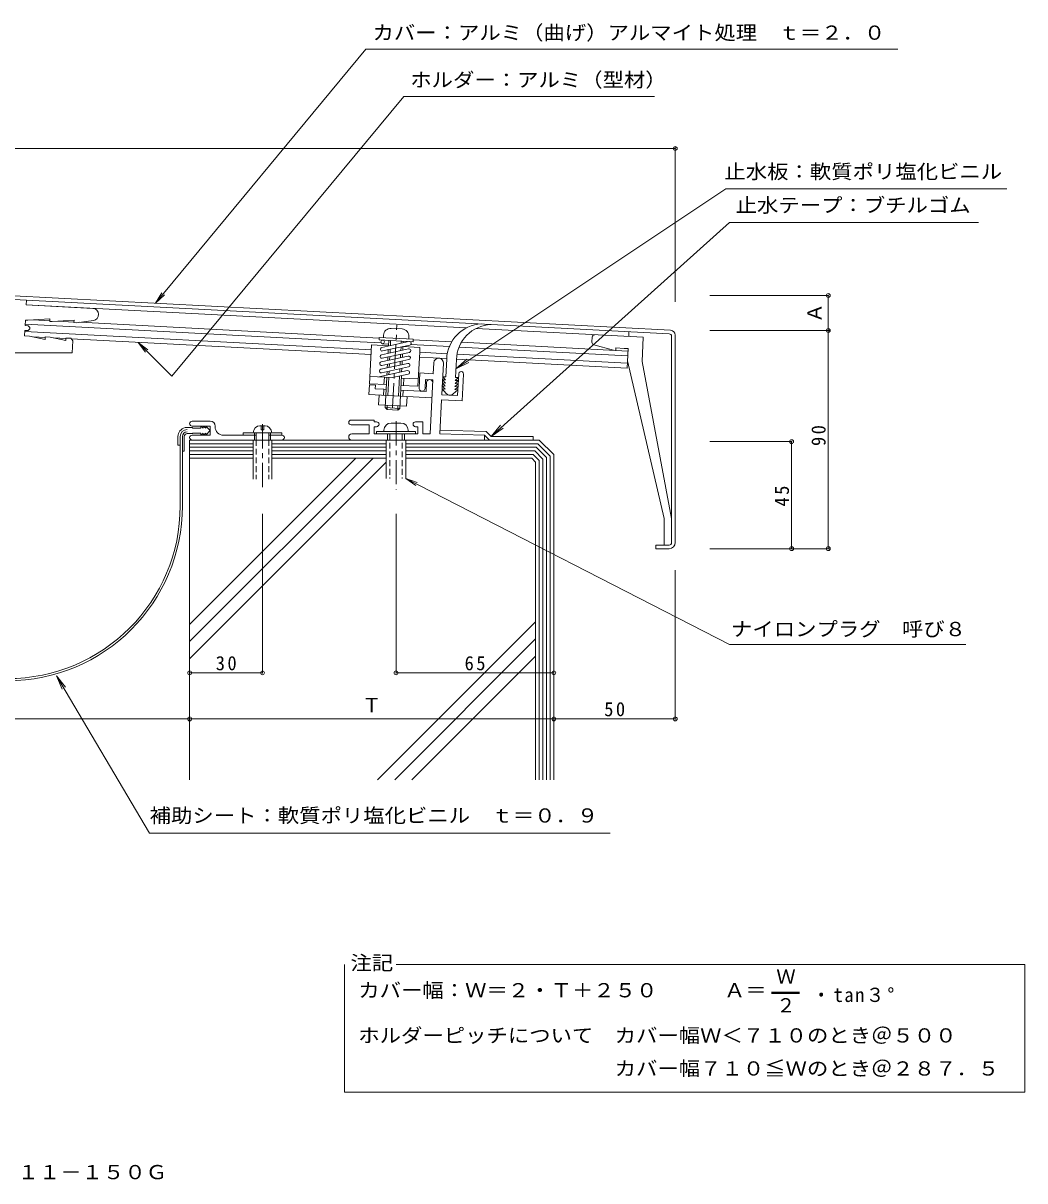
# Model space of a CAD drawing. Units: millimetres, scale not verified. Extents: x -332 to 363, y -270 to 207.
# Drawn here: x -49.3 to 363.3, y -269.5 to 207.4 of the extents above; entities that cross this region are included whole.
import ezdxf
from ezdxf.enums import TextEntityAlignment as Align

# ---------------------------------------------------------------- set-up
doc = ezdxf.new("R2010")
doc.units = ezdxf.units.MM
doc.header["$LTSCALE"] = 2
doc.header["$PDMODE"] = 32
doc.header["$PDSIZE"] = 1.6
doc.linetypes.add('CHAIN1', pattern=[8, 5, -1, 1, -1])
doc.linetypes.add('DASHED1', pattern=[1.8, 1.2, -0.6])
for name, color, linetype, lineweight in [('D-0', 3, 'Continuous', 9), ('D-1', 2, 'Continuous', 9), ('D-2', 4, 'Continuous', 9), ('D-3', 6, 'Continuous', 5), ('D-4', 7, 'Continuous', 9), ('D-5', 7, 'Continuous', 9)]:
    doc.layers.add(name, color=color, linetype=linetype, lineweight=lineweight)
doc.layers.add('F-5_F-5ﾚｲﾔ', color=2, linetype='Continuous')
doc.styles.add('ＭＳ ゴシック', font='')
doc.styles.get('ＭＳ ゴシック').set_extended_font_data('MS Gothic')

msp = doc.modelspace()

# ---------------------------------------------------------------- linework, layer by layer
at = {"layer": 'D-0'}
for p, q in [((217.384, 80.886), (-55.721, 95.198)), ((216.831, 79.412), (-55.721, 93.697)), ((217.779, -6.615), (217.779, 78.414)), ((219.279, -6.615), (219.279, 78.888)), ((211.279, -7.615), (211.279, -9.115)), ((216.779, -7.615), (211.279, -7.615)), ((216.779, -9.115), (211.279, -9.115))]:
    msp.add_line(p, q, dxfattribs=at)
for centre, radius, start, end in [((216.779, 78.414), 1, 0, 86.99922), ((217.279, 78.888), 2, 0, 86.99953), ((216.779, -6.615), 1, 270, 0), ((216.779, -6.615), 2.5, 270, 0)]:
    msp.add_arc(centre, radius, start, end, dxfattribs=at)
at = {"layer": 'D-1'}
for p, q in [((-47.93, 93.277), (-55.826, 93.691)), ((-47.93, 93.277), (-48.035, 91.291)), ((-48.035, 91.291), (-20.572, 89.851)), ((133.216, 81.803), (-48.034, 91.302)), ((-48.362, 85.049), (-48.479, 82.802)), ((-47.188, 82.735), (-48.479, 82.802)), ((83.639, 76.39), (-48.453, 83.313)), ((-46.55, 81.407), (-47.293, 80.738)), ((-46.519, 81.992), (-47.188, 82.735)), ((-46.55, 81.407), (-46.519, 81.992)), ((-38.362, 84.787), (-45.003, 85.135)), ((-38.323, 85.525), (-38.375, 84.526)), ((-37.376, 84.474), (-38.375, 84.526)), ((-28.337, 85.001), (-37.376, 84.474)), ((-28.375, 84.263), (-35.016, 84.611)), ((-28.337, 85.001), (-28.389, 84.002)), ((-27.39, 83.95), (-28.389, 84.002)), ((-27.39, 83.95), (-20.376, 84.876)), ((81.649, 78.497), (-25.972, 84.137)), ((106.777, 81.394), (102.284, 81.629)), ((137.232, 81.592), (206.12, 77.982)), ((-48.584, 80.805), (-48.702, 78.558)), ((-46.704, 78.454), (-48.702, 78.558)), ((81.465, 73.5), (-48.609, 80.317)), ((-47.293, 80.738), (-48.584, 80.805)), ((-40.226, 77.875), (-45.165, 78.133)), ((-38.216, 78.009), (-40.213, 78.113)), ((-31.737, 77.43), (-36.676, 77.689)), ((81.178, 71.512), (-29.501, 77.313)), ((-28.781, 76.513), (-29.043, 71.52)), ((97.343, 77.675), (81.649, 78.497)), ((98.16, 75.629), (83.713, 76.386)), ((97.301, 76.884), (97.353, 77.882)), ((111.282, 76.151), (97.301, 76.884)), ((111.334, 77.15), (97.353, 77.882)), ((99.131, 78.791), (99.078, 77.792)), ((101.157, 74.467), (101.273, 76.675)), ((101.963, 74.554), (102.072, 76.634)), ((106.42, 75.522), (106.466, 76.403)), ((107.23, 75.698), (107.265, 76.362)), ((109.616, 78.241), (109.564, 77.243)), ((111.282, 76.151), (111.334, 77.15)), ((127.22, 76.109), (111.323, 76.942)), ((185.098, 78.103), (184.983, 75.908)), ((200.129, 78.296), (200.232, 80.282)), ((206.12, 77.982), (205.598, 68.016)), ((94.085, 72.838), (81.387, 73.504)), ((94.167, 74.833), (93.33, 58.855)), ((101.157, 74.467), (94.167, 74.833)), ((109.445, 73.218), (98.303, 70.797)), ((109.602, 76.214), (98.46, 73.793)), ((109.764, 71.752), (98.622, 69.332)), ((98.733, 75.303), (101.194, 75.174)), ((109.921, 74.748), (98.779, 72.328)), ((100.996, 71.382), (101.071, 72.826)), ((101.806, 71.558), (101.882, 73.002)), ((106.263, 72.526), (106.338, 73.97)), ((107.073, 72.702), (107.149, 74.153)), ((114.139, 73.787), (107.149, 74.153)), ((126.254, 74.157), (110.33, 74.991)), ((114.035, 71.793), (113.302, 57.808)), ((114.139, 73.787), (114.035, 71.793)), ((125.391, 71.198), (114.035, 71.793)), ((199.71, 70.307), (130.249, 73.948)), ((199.815, 72.304), (131.214, 75.9)), ((185.714, 74.893), (193.915, 72.614)), ((194.821, 72.566), (194.874, 73.585)), ((199.448, 65.314), (199.868, 73.324)), ((-82.608, 71.52), (-29.043, 71.52)), ((81.283, 71.507), (81.178, 71.512)), ((93.98, 70.841), (81.283, 71.507)), ((109.131, 67.226), (97.989, 64.806)), ((109.288, 70.222), (98.146, 67.802)), ((109.606, 68.756), (98.465, 66.336)), ((100.682, 65.391), (100.757, 66.834)), ((100.839, 68.386), (100.914, 69.83)), ((101.492, 65.567), (101.568, 67.01)), ((101.649, 68.562), (101.725, 70.006)), ((105.949, 66.535), (106.024, 67.978)), ((106.106, 69.531), (106.181, 70.974)), ((106.759, 66.711), (106.835, 68.154)), ((106.916, 69.706), (106.992, 71.15)), ((125.163, 69.207), (113.931, 69.796)), ((119.582, 62.987), (119.818, 67.484)), ((123.132, 54.292), (123.812, 67.274)), ((199.448, 65.314), (129.157, 68.998)), ((199.553, 67.311), (129.386, 70.988)), ((199.606, 68.33), (214.779, 3.301)), ((205.598, 68.016), (217.779, 3.301)), ((108.974, 64.23), (97.14, 61.66)), ((109.45, 65.76), (98.308, 63.34)), ((100.525, 62.395), (100.6, 63.838)), ((101.335, 62.571), (101.411, 64.014)), ((109.293, 62.764), (102.834, 61.361)), ((105.792, 63.539), (105.867, 64.982)), ((105.815, 48.688), (106.521, 62.162)), ((106.602, 63.715), (106.678, 65.158)), ((113.762, 57.033), (114.089, 63.275)), ((119.582, 62.987), (114.089, 63.275)), ((129.621, 53.952), (130.092, 62.94)), ((131.509, 51.772), (132.089, 62.835)), ((93.303, 58.356), (93.094, 54.361)), ((95.8, 58.225), (93.303, 58.356)), ((100.32, 58.489), (93.33, 58.855)), ((102.834, 61.361), (93.486, 61.851)), ((95.8, 58.225), (95.721, 56.727)), ((99.321, 58.541), (99.478, 61.537)), ((99.823, 49.002), (100.477, 61.485)), ((100.883, 53.953), (101.276, 61.443)), ((105.277, 53.723), (105.71, 61.986)), ((113.302, 57.808), (106.312, 58.175)), ((113.459, 60.804), (106.469, 61.171)), ((107.31, 58.122), (107.468, 61.118)), ((116.259, 56.902), (116.455, 60.647)), ((119.451, 60.49), (116.455, 60.647)), ((116.692, 55.628), (116.889, 59.373)), ((119.451, 60.49), (118.28, 38.152)), ((123.422, 59.872), (123.13, 54.292)), ((106.16, 53.677), (93.094, 54.361)), ((99.216, 56.544), (95.721, 56.727)), ((97.338, 54.139), (97.129, 50.145)), ((99.086, 54.047), (99.217, 56.544)), ((100.215, 56.492), (99.216, 56.544)), ((119.058, 53), (106.16, 53.677)), ((114.188, 55.759), (106.207, 56.178)), ((107.075, 53.629), (107.206, 56.125)), ((108.822, 53.537), (108.613, 49.543)), ((116.692, 55.628), (114.196, 55.759)), ((129.621, 53.952), (123.13, 54.292)), ((108.613, 49.543), (97.129, 50.145)), ((100.58, 48.161), (99.823, 49.002)), ((105.815, 48.688), (99.823, 49.002)), ((100.674, 49.959), (100.58, 48.161)), ((104.974, 47.931), (100.58, 48.161)), ((105.068, 49.728), (104.974, 47.931)), ((104.974, 47.931), (105.815, 48.688)), ((123.023, 52.217), (122.286, 38.152)), ((131.509, 51.772), (123.023, 52.217)), ((27.779, 43.401), (20.279, 43.401)), ((95.279, 43.901), (85.779, 43.901)), ((95.279, 43.901), (95.279, 43.151)), ((95.279, 43.151), (96.279, 43.151)), ((27.779, 41.401), (20.279, 41.401)), ((27.779, 41.401), (27.779, 37.651)), ((29.779, 41.151), (29.779, 41.401)), ((41.279, 38.651), (41.279, 37.651)), ((57.279, 38.651), (41.279, 38.651)), ((53.079, 38.651), (45.479, 38.651)), ((46.029, 38.651), (46.029, 37.651)), ((46.029, 38.651), (46.029, 37.651)), ((46.729, 35.651), (46.729, 38.651)), ((50.179, 41.551), (48.379, 41.551)), ((51.829, 35.651), (51.829, 38.651)), ((52.529, 38.651), (52.529, 37.651)), ((57.279, 38.651), (57.279, 37.651)), ((93.279, 41.901), (85.779, 41.901)), ((95.279, 41.151), (96.279, 41.151)), ((95.279, 41.151), (95.279, 38.152)), ((112.279, 39.151), (96.279, 39.151)), ((96.279, 39.151), (96.279, 38.152)), ((99.279, 39.651), (99.279, 39.151)), ((102.279, 42.651), (106.279, 42.651)), ((109.279, 39.651), (109.279, 39.151)), ((112.279, 41.151), (113.279, 41.151)), ((112.279, 39.151), (112.279, 38.152)), ((113.279, 41.151), (113.279, 38.152)), ((141.417, 39.135), (122.364, 39.65)), ((141.417, 39.135), (143.4, 37.151)), ((20.279, 37.651), (27.779, 37.651)), ((57.279, 35.651), (20.279, 35.651)), ((33.279, 37.651), (46.729, 37.651)), ((46.729, 37.651), (41.279, 37.651)), ((45.479, 19.558), (45.479, 35.651)), ((46.029, 37.651), (46.029, 35.651)), ((57.279, 37.651), (51.829, 37.651)), ((51.829, 37.651), (57.279, 37.651)), ((53.079, 19.558), (53.079, 35.651)), ((113.279, 38.152), (95.279, 38.152)), ((100.279, 35.651), (100.279, 19.797)), ((100.779, 38.152), (100.779, 35.651)), ((101.779, 38.152), (101.779, 35.651)), ((106.779, 38.152), (106.779, 35.651)), ((107.779, 38.152), (107.779, 35.651)), ((108.279, 35.651), (108.279, 19.797)), ((115.279, 38.152), (118.28, 38.152)), ((140.779, 37.651), (122.308, 38.152)), ((140.779, 35.651), (140.779, 37.651)), ((140.779, 37.651), (142.779, 35.651)), ((214.779, 3.301), (214.779, -7.615))]:
    msp.add_line(p, q, dxfattribs=at)
at = {"layer": 'D-1', "linetype": 'CHAIN1'}
for p, q in [((102.85, 49.022), (104.626, 82.9)), ((104.279, 43.4), (104.279, 15.217)), ((49.279, 42.199), (49.279, 15.217))]:
    msp.add_line(p, q, dxfattribs=at)
at = {"layer": 'D-1', "linetype": 'DASHED1'}
for p, q in [((48.783, 41.067), (48.783, 39.917)), ((48.783, 39.917), (49.774, 39.917)), ((49.774, 41.067), (49.774, 39.917)), ((46.729, 35.651), (46.729, 19.558)), ((51.829, 35.651), (51.829, 19.558)), ((101.779, 38.152), (101.779, 19.797)), ((106.779, 38.152), (106.779, 19.797))]:
    msp.add_line(p, q, dxfattribs=at)
at = {"layer": 'D-1'}
for points in [[(-38.323, 85.525), (-47.363, 84.997), (-48.362, 85.049)], [(-40.213, 78.113), (-40.266, 77.115), (-46.704, 78.454)], [(-31.725, 77.669), (-31.777, 76.67), (-38.216, 78.009)], [(-28.781, 76.513), (-29.727, 77.564), (-31.725, 77.669)], [(199.868, 73.324), (198.211, 73.41), (194.874, 73.585)], [(112.279, 43.151), (115.279, 43.151), (115.279, 38.152)], [(52.529, 38.651), (52.529, 37.651), (52.529, 35.651)], [(93.279, 41.901), (93.279, 38.152), (86.029, 38.152)], [(160.779, 35.651), (160.779, 37.151), (143.4, 37.151)]]:
    msp.add_lwpolyline(points, dxfattribs=at)
msp.add_circle((98.776, 76.056), 0.75, dxfattribs=at)
for centre, radius, start, end in [((-20.703, 87.355), 2.5, 277.52177, 86.99968), ((102.127, 78.634), 3, 87.00079, 177.00079), ((106.62, 78.398), 3, 357.00079, 87.00079), ((186.097, 78.051), 1, 87.00079, 177.00082), ((98.619, 73.061), 0.75, 102.26765, 282.24306), ((109.605, 72.485), 0.75, 282.26767, 102.24306), ((109.761, 75.481), 0.75, 282.26526, 102.24547), ((185.981, 75.856), 1, 176.9994, 254.47156), ((98.305, 67.069), 0.75, 102.25417, 282.25417), ((98.462, 70.065), 0.75, 102.26526, 282.24547), ((109.291, 66.493), 0.75, 282.24306, 102.26767), ((109.448, 69.489), 0.75, 282.25417, 102.26526), ((121.815, 67.379), 2, 357.00079, 176.99785), ((98.148, 64.073), 0.75, 102.24545, 282.26526), ((109.134, 63.497), 0.75, 282.24547, 102.26526), ((131.09, 62.888), 1, 357.00064, 177.00064), ((118.137, 59.307), 1.25, 357.00089, 177.00089), ((115.01, 56.968), 1.25, 177.00082, 357.00089), ((20.279, 42.401), 1, 90, 270), ((27.779, 41.401), 2, 0, 90), ((85.779, 42.901), 1, 90, 270), ((96.279, 42.151), 1, 270, 90), ((112.279, 42.151), 1, 90, 270), ((33.279, 41.151), 3.5, 180, 270), ((48.379, 38.651), 2.9, 90, 180), ((50.179, 38.651), 2.9, 0, 90), ((102.279, 39.651), 3, 90, 180), ((106.279, 39.651), 3, 0, 90), ((20.279, 36.651), 1, 90, 270), ((57.279, 36.651), 1, 270, 90), ((86.029, 36.901), 1.25, 90, 270)]:
    msp.add_arc(centre, radius, start, end, dxfattribs=at)
at = {"layer": 'D-1', "linetype": 'DASHED1'}
for centre, start, end in [((48.283, 41.067), 0, 104.41449), ((50.275, 41.067), 75.58551, 180)]:
    msp.add_arc(centre, 0.5, start, end, dxfattribs=at)
at = {"layer": 'D-2'}
for p, q in [((124.766, 61.639), (125.151, 68.97)), ((128.761, 61.429), (129.145, 68.76)), ((123.322, 57.959), (124.57, 57.893)), ((124.505, 56.645), (123.322, 57.959)), ((123.387, 59.207), (124.635, 59.142)), ((124.57, 57.893), (123.387, 59.207)), ((123.453, 60.456), (124.701, 60.39)), ((124.635, 59.142), (123.453, 60.456)), ((123.518, 61.704), (124.766, 61.639)), ((124.701, 60.39), (123.518, 61.704)), ((128.499, 56.436), (129.813, 57.619)), ((128.565, 57.684), (129.878, 58.867)), ((129.813, 57.619), (128.565, 57.684)), ((128.63, 58.933), (129.944, 60.115)), ((129.878, 58.867), (128.63, 58.933)), ((128.696, 60.181), (130.009, 61.364)), ((129.944, 60.115), (128.696, 60.181)), ((130.009, 61.364), (128.761, 61.429)), ((124.994, 54.781), (123.256, 56.711)), ((124.505, 56.645), (123.256, 56.711)), ((127.818, 54.633), (129.748, 56.371)), ((128.499, 56.436), (129.748, 56.371)), ((20.279, 40.771), (17.394, 40.771)), ((20.279, 38.276), (18.279, 38.276)), ((23.904, 40.521), (20.529, 40.521)), ((23.904, 38.531), (20.529, 38.531)), ((23.904, 41.401), (23.904, 40.521)), ((24.904, 40.521), (23.904, 41.401)), ((23.904, 37.651), (23.904, 38.531)), ((24.904, 38.531), (23.904, 37.651)), ((24.904, 41.401), (24.904, 40.521)), ((25.904, 40.521), (24.904, 41.401)), ((24.904, 37.651), (24.904, 38.531)), ((25.904, 38.531), (24.904, 37.651)), ((25.904, 41.401), (27.779, 39.526)), ((25.904, 41.401), (25.904, 40.521)), ((27.779, 39.526), (25.904, 37.651)), ((25.904, 37.651), (25.904, 38.531)), ((14.48, 37.076), (14.48, 33.556)), ((15.379, 33.556), (14.48, 33.556)), ((15.379, 8.48), (15.379, 37.076)), ((16.279, 37.076), (16.279, 8.48)), ((17.079, 31.076), (17.079, 37.076)), ((17.079, 31.076), (16.279, 31.076))]:
    msp.add_line(p, q, dxfattribs=at)
for centre, radius, start, end in [((140.146, 68.5), 15, 92.86528, 178.20569), ((144.141, 68.29), 15, 92.86548, 178.20567), ((126.48, 56.12), 2, 222.00087, 312.00087), ((18.279, 37.076), 3.8, 103.46919, 180), ((18.279, 37.076), 2.9, 90, 180), ((18.279, 37.076), 2, 90, 180), ((18.279, 37.076), 1.2, 90, 180), ((20.279, 40.521), 0.25, 0, 90), ((20.279, 38.531), 0.25, 270, 0), ((-55.721, 8.48), 72, 270, 0), ((-55.721, 8.48), 71.1, 270, 0)]:
    msp.add_arc(centre, radius, start, end, dxfattribs=at)
at = {"layer": 'D-3'}
for p, q in [((19.279, 35.651), (19.279, -104.349)), ((49.279, 35.651), (19.279, 35.651)), ((45.479, 34.151), (19.279, 34.151)), ((163.279, 35.651), (49.279, 35.651)), ((100.279, 34.151), (53.079, 34.151)), ((162.658, 34.151), (108.279, 34.151)), ((162.658, 34.151), (167.779, 29.03)), ((163.279, 35.651), (169.279, 29.651)), ((45.479, 32.651), (19.279, 32.651)), ((45.479, 31.151), (19.279, 31.151)), ((45.479, 29.651), (19.279, 29.651)), ((100.279, 32.651), (53.079, 32.651)), ((100.279, 31.151), (53.079, 31.151)), ((100.279, 29.651), (53.079, 29.651)), ((162.036, 32.651), (108.279, 32.651)), ((161.415, 31.151), (108.279, 31.151)), ((160.794, 29.651), (108.279, 29.651)), ((160.794, 29.651), (163.279, 27.166)), ((161.415, 31.151), (164.779, 27.787)), ((162.036, 32.651), (166.279, 28.409)), ((167.779, 29.03), (167.779, -104.349)), ((169.279, 29.651), (169.279, -104.349)), ((45.479, 28.152), (19.279, 28.152)), ((19.279, -47.372), (94.802, 28.151)), ((19.279, -40.301), (87.731, 28.151)), ((19.279, -54.443), (100.279, 26.557)), ((100.279, 28.151), (53.079, 28.151)), ((160.172, 28.151), (108.279, 28.151)), ((160.172, 28.151), (161.779, 26.545)), ((161.779, 26.545), (161.779, -104.349)), ((163.279, 27.166), (163.279, -104.349)), ((164.779, 27.787), (164.779, -104.349)), ((166.279, 28.409), (166.279, -104.349)), ((96.652, -104.349), (161.779, -39.222)), ((103.723, -104.349), (161.779, -46.293)), ((110.794, -104.349), (161.779, -53.364))]:
    msp.add_line(p, q, dxfattribs=at)
at = {"layer": 'D-4'}
for p, q in [((91.885, 196.655), (5.2, 92.096)), ((91.885, 196.655), (310.955, 196.655)), ((107.431, 177.222), (210.747, 177.222)), ((240.157, 139.153), (128.92, 64.954)), ((240.157, 139.153), (355.88, 139.153)), ((241.659, 125.212), (143.4, 37.151)), ((241.659, 125.212), (344.124, 125.212)), ((5.2, 92.096), (7.862, 96.329)), ((5.2, 92.096), (8.866, 95.496)), ((-1.941, 75.83), (2.021, 72.779)), ((-1.941, 75.83), (1.096, 71.858)), ((241.671, -48.598), (108.279, 19.797)), ((108.279, 19.797), (112.988, 18.116)), ((108.279, 19.797), (112.392, 16.954)), ((49.279, -60.269), (49.279, 5.217)), ((104.279, -60.269), (104.279, 5.217)), ((241.671, -48.598), (338.925, -48.598)), ((-35.523, -61.476), (-33.173, -66.996)), ((49.279, -60.269), (19.279, -60.269)), ((104.279, -60.269), (169.279, -60.269)), ((2.722, -126.242), (192.456, -126.242)), ((104.318, -180.411), (363.28, -180.411)), ((363.28, -232.95), (363.28, -180.411)), ((258.894, -191.825), (270.498, -191.825)), ((258.894, -192.016), (270.498, -192.016)), ((258.894, -192.206), (270.498, -192.206)), ((258.894, -192.396), (270.498, -192.396))]:
    msp.add_line(p, q, dxfattribs=at)
for points in [[(107.431, 177.222), (11.875, 61.964), (-1.941, 75.83)], [(2.722, -126.242), (-35.523, -61.476), (-31.824, -66.2)], [(83.119, -180.411), (83.119, -232.95), (363.28, -232.95)]]:
    msp.add_lwpolyline(points, dxfattribs=at)
for p in [(19.279, -60.269), (49.279, -60.269), (104.279, -60.269), (169.279, -60.269)]:
    msp.add_point(p, dxfattribs=at)
at = {"layer": 'D-5'}
for p, q in [((-330.721, 155.747), (219.279, 155.747)), ((219.279, 92.522), (219.279, 156.347)), ((282.307, 95.198), (233.6, 95.198)), ((282.307, 95.198), (282.307, -9.115)), ((233.6, 80.787), (282.907, 80.787)), ((128.92, 64.954), (133.434, 68.907)), ((128.92, 64.954), (134.303, 67.604)), ((143.4, 37.151), (147.308, 41.705)), ((143.4, 37.151), (148.353, 40.538)), ((267.203, 34.996), (233.6, 34.996)), ((267.203, -9.115), (267.203, 34.996)), ((233.6, -9.115), (282.907, -9.115)), ((219.279, -79.227), (219.279, -18.027)), ((-330.721, -79.227), (219.279, -79.227)), ((19.279, -79.227), (19.279, -79.827)), ((169.279, -79.227), (169.279, -79.827))]:
    msp.add_line(p, q, dxfattribs=at)
for p in [(219.279, 155.747), (282.307, 95.198), (282.307, 80.787), (267.203, 34.996), (267.203, -9.115), (282.307, -9.115), (19.279, -79.227), (169.279, -79.227), (219.279, -79.227)]:
    msp.add_point(p, dxfattribs=at)

# ---------------------------------------------------------------- texts
at = {"layer": 'D-4', "color": 2, "style": 'ＭＳ ゴシック', "width": 1.1}
for s, p in [('カバー：アルミ（曲げ）アルマイト処理\u3000ｔ＝２．０', (94.6, 198.774)), ('ホルダー：アルミ（型材）', (110.146, 179.341)), ('止水板：軟質ポリ塩化ビニル', (239.54, 141.539)), ('止水テープ：ブチルゴム', (244.148, 127.7)), ('ナイロンプラグ\u3000呼び８', (242.262, -46.904)), ('補助シート：軟質ポリ塩化ビニル\u3000ｔ＝０．９', (2.793, -123.708)), ('注記', (85.509, -184.418)), ('カバー幅：Ｗ＝２・Ｔ＋２５０', (88.739, -195.694)), ('Ａ＝', (239.354, -195.702)), ('ホルダーピッチについて\u3000カバー幅Ｗ＜７１０のとき＠５００', (88.739, -214.308)), ('\u3000\u3000\u3000\u3000\u3000\u3000\u3000\u3000\u3000\u3000\u3000\u3000カバー幅７１０≦Ｗのとき＠２８７．５', (88.739, -227.923))]:
    msp.add_text(s, height=5.865, dxfattribs=at).set_placement(p, align=Align.BOTTOM_LEFT)
at = {"layer": 'D-4', "color": 2, "style": 'ＭＳ ゴシック'}
for s, p in [('Ｗ', (260.901, -190.044)), ('２', (260.901, -201.9))]:
    msp.add_text(s, height=5.865, dxfattribs=at).set_placement(p, align=Align.BOTTOM_LEFT)
at = {"layer": 'D-4', "color": 2, "char_height": 5.865, "attachment_point": 7, "style": 'ＭＳ ゴシック'}
for s, insert in [('\\T1.27;\\W0.95;30', (30.029, -59.269)), ('\\T1.27;\\W0.95;65', (132.529, -59.269)), ('\\T1.17;\\W0.95;・tan３°', (275.611, -195.944))]:
    msp.add_mtext(s, dxfattribs=dict(at, insert=insert))
at = {"layer": 'D-5', "color": 2, "style": 'ＭＳ ゴシック'}
for s, rotation, p in [('Ａ', 90, (281.307, 83.972)), ('Ｔ', 359.999, (90.279, -78.227))]:
    msp.add_text(s, height=5.865, rotation=rotation, dxfattribs=at).set_placement(p, align=Align.BOTTOM_LEFT)
at = {"layer": 'D-5', "color": 2, "char_height": 5.865, "attachment_point": 7, "rotation": 90, "style": 'ＭＳ ゴシック'}
for s, insert in [('\\T1.27;\\W0.95;90', (281.307, 33.188)), ('\\T1.27;\\W0.95;45', (266.203, 8.26))]:
    msp.add_mtext(s, dxfattribs=dict(at, insert=insert))
at = {"layer": 'D-5', "color": 2, "insert": (190.029, -78.227), "char_height": 5.865, "attachment_point": 7, "style": 'ＭＳ ゴシック'}
msp.add_mtext('\\T1.27;\\W0.95;50', dxfattribs=at)
at = {"layer": 'F-5_F-5ﾚｲﾔ', "style": 'ＭＳ ゴシック', "width": 1.1}
msp.add_text('屋根－屋根\u3000ＡＸ１１－１５０Ｇ', height=5.865, dxfattribs=at).set_placement((-122, -270.622), align=Align.BOTTOM_LEFT)

doc.saveas('drawing.dxf')
